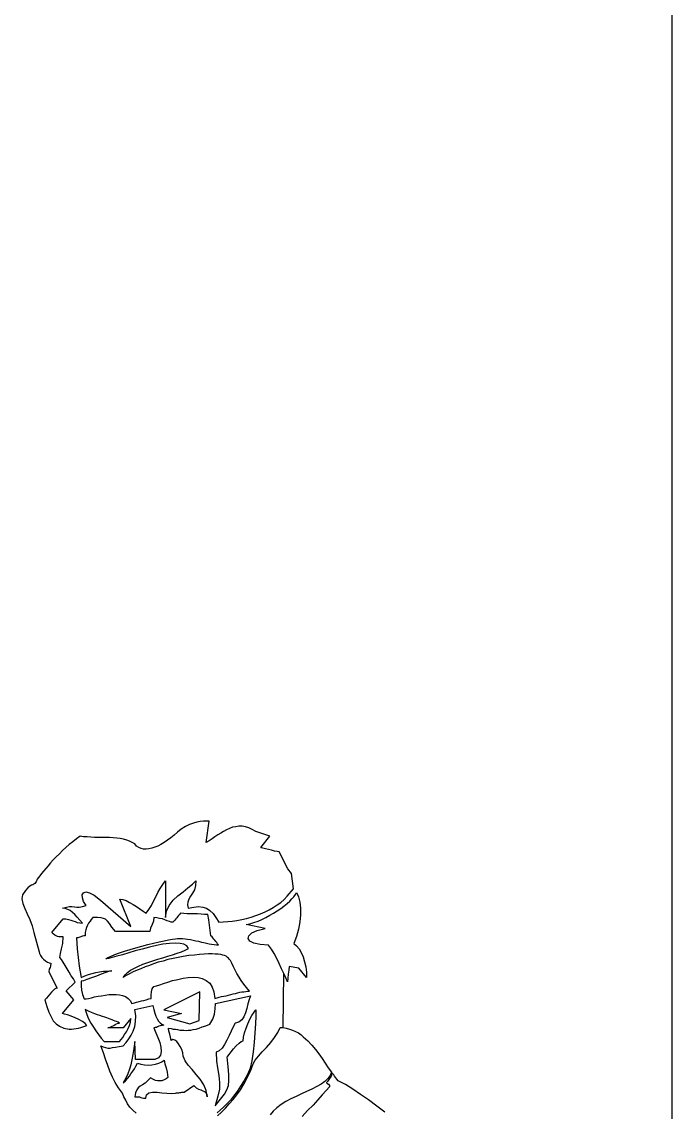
# Model space of a CAD drawing. Extents: x 500 to 638, y 181 to 267.
# Drawn here: x 622.966 to 623.58, y 204.556 to 205.585 of the extents above; entities that cross this region are included whole.
import ezdxf

# ---------------------------------------------------------------- set-up
doc = ezdxf.new("R2010")
doc.units = 0
doc.header["$LTSCALE"] = 7
doc.layers.add('ACESSÓRIO', color=2, linetype='CONTINUOUS')
doc.layers.add('ALVENARIA', color=7, linetype='CONTINUOUS')

msp = doc.modelspace()

# ---------------------------------------------------------------- linework, layer by layer
at = {"layer": 'ACESSÓRIO'}
for p, q in [((623.1163, 204.8228), (623.113, 204.8199)), ((623.1206, 204.8253), (623.1163, 204.8228)), ((623.1243, 204.8273), (623.1206, 204.8253)), ((623.128, 204.8284), (623.1243, 204.8273)), ((623.1313, 204.8294), (623.128, 204.8284)), ((623.1344, 204.83), (623.1313, 204.8294)), ((623.1373, 204.8302), (623.1344, 204.83)), ((623.14, 204.8304), (623.1373, 204.8302)), ((623.1428, 204.8304), (623.14, 204.8304)), ((623.14, 204.8103), (623.1428, 204.8304)), ((623.162, 204.8234), (623.1591, 204.8222)), ((623.1649, 204.8245), (623.162, 204.8234)), ((623.1679, 204.8251), (623.1649, 204.8245)), ((623.1708, 204.8255), (623.1679, 204.8251)), ((623.1739, 204.8255), (623.1708, 204.8255)), ((623.177, 204.8251), (623.1739, 204.8255)), ((623.1801, 204.8241), (623.177, 204.8251)), ((623.1834, 204.8226), (623.1801, 204.8241)), ((623.0175, 204.8136), (623.014, 204.8109)), ((623.021, 204.816), (623.0175, 204.8136)), ((623.0243, 204.8156), (623.021, 204.816)), ((623.0276, 204.8154), (623.0243, 204.8156)), ((623.0311, 204.8152), (623.0276, 204.8154)), ((623.0346, 204.815), (623.0311, 204.8152)), ((623.0383, 204.815), (623.0346, 204.815)), ((623.0418, 204.815), (623.0383, 204.815)), ((623.0453, 204.8148), (623.0418, 204.815)), ((623.0488, 204.8148), (623.0453, 204.8148)), ((623.0523, 204.8146), (623.0488, 204.8148)), ((623.0556, 204.8142), (623.0523, 204.8146)), ((623.0587, 204.8138), (623.0556, 204.8142)), ((623.0619, 204.8133), (623.0587, 204.8138)), ((623.065, 204.8125), (623.0619, 204.8133)), ((623.0677, 204.8115), (623.065, 204.8125)), ((623.1066, 204.8146), (623.1035, 204.8123)), ((623.1099, 204.8171), (623.1066, 204.8146)), ((623.113, 204.8199), (623.1099, 204.8171)), ((623.1455, 204.8136), (623.1428, 204.8119)), ((623.1482, 204.8156), (623.1455, 204.8136)), ((623.1509, 204.8173), (623.1482, 204.8156)), ((623.1537, 204.8191), (623.1509, 204.8173)), ((623.1564, 204.8206), (623.1537, 204.8191)), ((623.1591, 204.8222), (623.1564, 204.8206)), ((623.1867, 204.8205), (623.1834, 204.8226)), ((623.1999, 204.8162), (623.1867, 204.8205)), ((623.1914, 204.8055), (623.1999, 204.8162)), ((623.0043, 204.8026), (623.0014, 204.7996)), ((623.0076, 204.8055), (623.0043, 204.8026)), ((623.0107, 204.8084), (623.0076, 204.8055)), ((623.014, 204.8109), (623.0107, 204.8084)), ((623.0702, 204.8103), (623.0677, 204.8115)), ((623.0726, 204.8088), (623.0702, 204.8103)), ((623.0743, 204.8068), (623.0726, 204.8088)), ((623.0764, 204.8055), (623.0743, 204.8068)), ((623.0786, 204.8045), (623.0764, 204.8055)), ((623.0809, 204.8039), (623.0786, 204.8045)), ((623.0834, 204.8039), (623.0809, 204.8039)), ((623.086, 204.8041), (623.0834, 204.8039)), ((623.0887, 204.8047), (623.086, 204.8041)), ((623.0914, 204.8057), (623.0887, 204.8047)), ((623.0943, 204.8068), (623.0914, 204.8057)), ((623.0973, 204.8084), (623.0943, 204.8068)), ((623.1004, 204.8103), (623.0973, 204.8084)), ((623.1035, 204.8123), (623.1004, 204.8103)), ((623.1428, 204.8119), (623.14, 204.8103)), ((623.192, 204.8053), (623.1914, 204.8055)), ((623.1935, 204.8049), (623.192, 204.8053)), ((623.1959, 204.8041), (623.1935, 204.8049)), ((623.1988, 204.8035), (623.1959, 204.8041)), ((623.2017, 204.8028), (623.1988, 204.8035)), ((623.2046, 204.802), (623.2017, 204.8028)), ((622.9957, 204.7938), (622.9932, 204.7909)), ((622.9984, 204.7967), (622.9957, 204.7938)), ((623.0014, 204.7996), (622.9984, 204.7967)), ((623.2069, 204.8016), (623.2046, 204.802)), ((623.2087, 204.8014), (623.2069, 204.8016)), ((623.2169, 204.7852), (623.2087, 204.8014)), ((622.9866, 204.7831), (622.9846, 204.781)), ((622.9885, 204.7856), (622.9866, 204.7831)), ((622.9909, 204.7882), (622.9885, 204.7856)), ((622.9932, 204.7909), (622.9909, 204.7882)), ((623.2206, 204.7808), (623.2169, 204.7852)), ((622.9782, 204.7716), (622.9773, 204.7707)), ((622.9794, 204.7732), (622.9782, 204.7716)), ((622.9806, 204.7757), (622.9794, 204.7732)), ((622.9817, 204.7771), (622.9806, 204.7757)), ((622.9831, 204.7788), (622.9817, 204.7771)), ((622.9846, 204.781), (622.9831, 204.7788)), ((623.099, 204.7705), (623.1015, 204.774)), ((623.1015, 204.774), (623.1015, 204.7394)), ((623.127, 204.7707), (623.1303, 204.774)), ((623.1303, 204.774), (623.1299, 204.7695)), ((623.2225, 204.7664), (623.2206, 204.7808)), ((622.9693, 204.7648), (622.9666, 204.7609)), ((622.9716, 204.7674), (622.9693, 204.7648)), ((622.9736, 204.7689), (622.9716, 204.7674)), ((622.9751, 204.7699), (622.9736, 204.7689)), ((622.9763, 204.7703), (622.9751, 204.7699)), ((622.9773, 204.7707), (622.9763, 204.7703)), ((623.023, 204.7607), (623.0241, 204.7627)), ((623.0241, 204.7627), (623.0265, 204.7635)), ((623.0265, 204.7635), (623.0298, 204.7627)), ((623.0298, 204.7627), (623.0344, 204.7604)), ((623.0926, 204.7588), (623.0945, 204.7629)), ((623.0945, 204.7629), (623.0967, 204.7668)), ((623.0967, 204.7668), (623.099, 204.7705)), ((623.1132, 204.76), (623.1181, 204.7637)), ((623.1181, 204.7637), (623.1227, 204.7674)), ((623.1227, 204.7674), (623.127, 204.7707)), ((623.127, 204.7623), (623.1253, 204.7594)), ((623.1288, 204.7656), (623.127, 204.7623)), ((623.1299, 204.7695), (623.1288, 204.7656)), ((623.2163, 204.7594), (623.2225, 204.7664)), ((623.2227, 204.759), (623.2243, 204.7611)), ((623.2243, 204.7611), (623.2252, 204.7629)), ((623.2252, 204.7629), (623.2272, 204.759)), ((622.9666, 204.7609), (622.966, 204.7569)), ((622.966, 204.7569), (622.9668, 204.7526)), ((622.9668, 204.7526), (622.9687, 204.7479)), ((623.0232, 204.758), (623.023, 204.7607)), ((623.0243, 204.7545), (623.0232, 204.758)), ((623.0232, 204.7497), (623.0268, 204.7508)), ((623.0268, 204.7508), (623.0243, 204.7545)), ((623.0344, 204.7604), (623.0401, 204.7559)), ((623.0401, 204.7559), (623.069, 204.731)), ((623.0584, 204.7567), (623.0613, 204.7563)), ((623.069, 204.731), (623.0584, 204.7567)), ((623.0613, 204.7563), (623.0644, 204.7553)), ((623.0644, 204.7553), (623.0675, 204.7537)), ((623.0675, 204.7537), (623.071, 204.7518)), ((623.071, 204.7518), (623.0743, 204.7497)), ((623.086, 204.7471), (623.0883, 204.7508)), ((623.0883, 204.7508), (623.0904, 204.7547)), ((623.0904, 204.7547), (623.0926, 204.7588)), ((623.1025, 204.7454), (623.105, 204.7508)), ((623.105, 204.7508), (623.1087, 204.7557)), ((623.1087, 204.7557), (623.1132, 204.76)), ((623.1227, 204.7539), (623.1223, 204.7512)), ((623.1223, 204.7512), (623.1231, 204.7481)), ((623.1237, 204.7567), (623.1227, 204.7539)), ((623.1253, 204.7594), (623.1237, 204.7567)), ((623.2032, 204.7489), (623.2069, 204.7512)), ((623.2069, 204.7512), (623.2104, 204.7537)), ((623.2104, 204.7537), (623.2136, 204.7565)), ((623.2134, 204.7502), (623.2163, 204.7526)), ((623.2136, 204.7565), (623.2163, 204.7594)), ((623.2163, 204.7526), (623.2188, 204.7547)), ((623.2188, 204.7547), (623.2209, 204.7569)), ((623.2209, 204.7569), (623.2227, 204.759)), ((623.2272, 204.759), (623.2285, 204.7539)), ((623.2285, 204.7539), (623.2291, 204.7483)), ((622.9687, 204.7479), (622.971, 204.7429)), ((622.971, 204.7429), (622.9736, 204.7374)), ((623.0043, 204.7481), (623.008, 204.7493)), ((623.0068, 204.7479), (623.0043, 204.7481)), ((623.0093, 204.7471), (623.0068, 204.7479)), ((623.008, 204.7493), (623.0109, 204.7497)), ((623.0115, 204.746), (623.0093, 204.7471)), ((623.0109, 204.7497), (623.0132, 204.7497)), ((623.0138, 204.7442), (623.0115, 204.746)), ((623.0132, 204.7497), (623.0156, 204.7495)), ((623.016, 204.7423), (623.0138, 204.7442)), ((623.0156, 204.7495), (623.0179, 204.7491)), ((623.0181, 204.7397), (623.016, 204.7423)), ((623.0179, 204.7491), (623.0202, 204.7491)), ((623.0202, 204.7491), (623.0232, 204.7497)), ((623.0743, 204.7497), (623.0774, 204.7475)), ((623.0774, 204.7475), (623.0805, 204.7454)), ((623.0805, 204.7454), (623.0834, 204.7436)), ((623.0834, 204.7436), (623.086, 204.7471)), ((623.1015, 204.7394), (623.1025, 204.7454)), ((623.114, 204.7413), (623.113, 204.7401)), ((623.1148, 204.7423), (623.114, 204.7413)), ((623.1157, 204.7434), (623.1148, 204.7423)), ((623.119, 204.7432), (623.1157, 204.7434)), ((623.1221, 204.743), (623.119, 204.7432)), ((623.1255, 204.7429), (623.1221, 204.743)), ((623.1231, 204.7481), (623.1282, 204.7493)), ((623.1288, 204.7429), (623.1255, 204.7429)), ((623.1282, 204.7493), (623.1326, 204.7497)), ((623.1319, 204.7427), (623.1288, 204.7429)), ((623.1352, 204.7425), (623.1319, 204.7427)), ((623.1326, 204.7497), (623.1367, 204.7493)), ((623.1383, 204.7423), (623.1352, 204.7425)), ((623.1367, 204.7493), (623.1402, 204.7481)), ((623.1416, 204.7423), (623.1383, 204.7423)), ((623.1402, 204.7481), (623.1433, 204.746)), ((623.1424, 204.7372), (623.1416, 204.7423)), ((623.1433, 204.746), (623.1465, 204.7432)), ((623.1465, 204.7432), (623.1492, 204.7395)), ((623.1824, 204.7397), (623.1869, 204.7413)), ((623.1869, 204.7413), (623.1912, 204.7429)), ((623.1912, 204.7429), (623.1955, 204.7446)), ((623.1955, 204.7446), (623.1994, 204.7467)), ((623.1962, 204.7395), (623.1999, 204.7415)), ((623.1994, 204.7467), (623.2032, 204.7489)), ((623.1999, 204.7415), (623.2036, 204.7434)), ((623.2036, 204.7434), (623.2071, 204.7458)), ((623.2071, 204.7458), (623.2103, 204.7479)), ((623.2103, 204.7479), (623.2134, 204.7502)), ((623.2291, 204.7419), (623.2283, 204.7353)), ((623.2291, 204.7483), (623.2291, 204.7419)), ((622.9736, 204.7374), (622.9759, 204.7316)), ((622.9759, 204.7316), (622.9773, 204.7252)), ((622.9944, 204.7253), (623.0051, 204.7382)), ((623.0051, 204.7382), (623.0076, 204.738)), ((623.0076, 204.738), (623.0099, 204.7376)), ((623.0099, 204.7376), (623.0121, 204.7368)), ((623.0121, 204.7368), (623.0142, 204.7362)), ((623.0142, 204.7362), (623.0162, 204.7355)), ((623.0162, 204.7355), (623.0183, 204.7347)), ((623.0206, 204.737), (623.0181, 204.7397)), ((623.0183, 204.7347), (623.0206, 204.7343)), ((623.0232, 204.7341), (623.0206, 204.737)), ((623.0206, 204.7343), (623.0232, 204.7341)), ((623.028, 204.7322), (623.027, 204.73)), ((623.029, 204.7341), (623.028, 204.7322)), ((623.0304, 204.736), (623.029, 204.7341)), ((623.0315, 204.7376), (623.0304, 204.736)), ((623.0329, 204.7394), (623.0315, 204.7376)), ((623.0375, 204.7394), (623.0329, 204.7394)), ((623.0409, 204.7392), (623.0375, 204.7394)), ((623.0432, 204.7386), (623.0409, 204.7392)), ((623.0451, 204.7378), (623.0432, 204.7386)), ((623.0467, 204.736), (623.0451, 204.7378)), ((623.0486, 204.7337), (623.0467, 204.736)), ((623.051, 204.7304), (623.0486, 204.7337)), ((623.0545, 204.7261), (623.051, 204.7304)), ((623.0889, 204.7327), (623.0875, 204.7294)), ((623.0901, 204.736), (623.0889, 204.7327)), ((623.0906, 204.7394), (623.0901, 204.736)), ((623.0934, 204.7392), (623.0906, 204.7394)), ((623.0959, 204.7386), (623.0934, 204.7392)), ((623.0986, 204.738), (623.0959, 204.7386)), ((623.101, 204.7372), (623.0986, 204.738)), ((623.1033, 204.7362), (623.101, 204.7372)), ((623.1052, 204.7357), (623.1033, 204.7362)), ((623.107, 204.7351), (623.1052, 204.7357)), ((623.1085, 204.7349), (623.107, 204.7351)), ((623.1095, 204.736), (623.1085, 204.7349)), ((623.1105, 204.737), (623.1095, 204.736)), ((623.1113, 204.7382), (623.1105, 204.737)), ((623.1122, 204.7392), (623.1113, 204.7382)), ((623.113, 204.7401), (623.1122, 204.7392)), ((623.1431, 204.7322), (623.1424, 204.7372)), ((623.1437, 204.7271), (623.1431, 204.7322)), ((623.1492, 204.7395), (623.1519, 204.7351)), ((623.1519, 204.7351), (623.156, 204.7353)), ((623.156, 204.7353), (623.1603, 204.7355)), ((623.1603, 204.7355), (623.1645, 204.736)), ((623.1645, 204.736), (623.169, 204.7366)), ((623.169, 204.7366), (623.1735, 204.7374)), ((623.1735, 204.7374), (623.178, 204.7386)), ((623.1778, 204.7327), (623.1813, 204.7335)), ((623.1957, 204.729), (623.1778, 204.7327)), ((623.178, 204.7386), (623.1824, 204.7397)), ((623.1813, 204.7335), (623.185, 204.7347)), ((623.185, 204.7347), (623.1889, 204.736)), ((623.1889, 204.736), (623.1926, 204.7376)), ((623.1926, 204.7376), (623.1962, 204.7395)), ((623.2283, 204.7353), (623.227, 204.7285)), ((622.9773, 204.7252), (622.9823, 204.7071)), ((622.9957, 204.724), (622.9944, 204.7253)), ((622.9971, 204.7228), (622.9957, 204.724)), ((622.9984, 204.722), (622.9971, 204.7228)), ((622.9998, 204.7216), (622.9984, 204.722)), ((623.001, 204.7213), (622.9998, 204.7216)), ((623.0023, 204.7211), (623.001, 204.7213)), ((623.0037, 204.7211), (623.0023, 204.7211)), ((623.0051, 204.7211), (623.0037, 204.7211)), ((623.0047, 204.715), (623.0051, 204.7211)), ((623.0175, 204.7203), (623.0183, 204.7098)), ((623.0187, 204.7203), (623.0175, 204.7203)), ((623.0198, 204.7205), (623.0187, 204.7203)), ((623.0208, 204.7209), (623.0198, 204.7205)), ((623.0216, 204.7213), (623.0208, 204.7209)), ((623.0224, 204.7215), (623.0216, 204.7213)), ((623.0233, 204.7218), (623.0224, 204.7215)), ((623.0245, 204.722), (623.0233, 204.7218)), ((623.0257, 204.722), (623.0245, 204.722)), ((623.0259, 204.7252), (623.0257, 204.722)), ((623.0263, 204.7277), (623.0259, 204.7252)), ((623.027, 204.73), (623.0263, 204.7277)), ((623.0564, 204.7261), (623.0545, 204.7261)), ((623.0585, 204.7261), (623.0564, 204.7261)), ((623.0605, 204.7261), (623.0585, 204.7261)), ((623.0624, 204.7261), (623.0605, 204.7261)), ((623.0646, 204.7261), (623.0624, 204.7261)), ((623.0665, 204.7261), (623.0646, 204.7261)), ((623.0687, 204.7261), (623.0665, 204.7261)), ((623.0706, 204.7261), (623.0687, 204.7261)), ((623.0727, 204.7261), (623.0706, 204.7261)), ((623.0747, 204.7261), (623.0727, 204.7261)), ((623.0768, 204.7261), (623.0747, 204.7261)), ((623.0788, 204.7261), (623.0768, 204.7261)), ((623.0809, 204.7261), (623.0788, 204.7261)), ((623.0829, 204.7261), (623.0809, 204.7261)), ((623.085, 204.7261), (623.0829, 204.7261)), ((623.0869, 204.7261), (623.085, 204.7261)), ((623.0875, 204.7294), (623.0869, 204.7261)), ((623.1445, 204.7222), (623.1437, 204.7271)), ((623.1455, 204.7211), (623.1445, 204.7222)), ((623.1463, 204.7201), (623.1455, 204.7211)), ((623.1472, 204.7189), (623.1463, 204.7201)), ((623.1795, 204.7197), (623.1801, 204.7222)), ((623.1801, 204.7222), (623.183, 204.7248)), ((623.183, 204.7248), (623.1881, 204.7271)), ((623.1881, 204.7271), (623.1957, 204.729)), ((623.2252, 204.7215), (623.2227, 204.7148)), ((623.227, 204.7285), (623.2252, 204.7215)), ((623.0025, 204.7053), (623.0035, 204.7098)), ((623.0035, 204.7098), (623.0047, 204.715)), ((623.0183, 204.7098), (623.0191, 204.7016)), ((623.0683, 204.7092), (623.0737, 204.7108)), ((623.0797, 204.7096), (623.0731, 204.7078)), ((623.0737, 204.7108), (623.0794, 204.7123)), ((623.0794, 204.7123), (623.0848, 204.7139)), ((623.0864, 204.7113), (623.0797, 204.7096)), ((623.0848, 204.7139), (623.0903, 204.7152)), ((623.093, 204.7129), (623.0864, 204.7113)), ((623.0903, 204.7152), (623.0955, 204.7164)), ((623.0992, 204.7141), (623.093, 204.7129)), ((623.0955, 204.7164), (623.1004, 204.7174)), ((623.1052, 204.7148), (623.0992, 204.7141)), ((623.1004, 204.7174), (623.1044, 204.7183)), ((623.1044, 204.7183), (623.1081, 204.7189)), ((623.1107, 204.7152), (623.1052, 204.7148)), ((623.1081, 204.7189), (623.1109, 204.7193)), ((623.1153, 204.715), (623.1107, 204.7152)), ((623.1109, 204.7193), (623.1128, 204.7195)), ((623.1128, 204.7195), (623.1151, 204.7195)), ((623.1151, 204.7195), (623.1177, 204.7195)), ((623.119, 204.7141), (623.1153, 204.715)), ((623.1177, 204.7195), (623.12, 204.7193)), ((623.1218, 204.7125), (623.119, 204.7141)), ((623.12, 204.7193), (623.1225, 204.7189)), ((623.1202, 204.7086), (623.1233, 204.71)), ((623.1233, 204.71), (623.1218, 204.7125)), ((623.1225, 204.7189), (623.1251, 204.7185)), ((623.1251, 204.7185), (623.1278, 204.718)), ((623.1278, 204.718), (623.1303, 204.7174)), ((623.1303, 204.7174), (623.1328, 204.717)), ((623.1328, 204.717), (623.1354, 204.7162)), ((623.1354, 204.7162), (623.1379, 204.7158)), ((623.1379, 204.7158), (623.1404, 204.7152)), ((623.1404, 204.7152), (623.1428, 204.7147)), ((623.1428, 204.7147), (623.1451, 204.7143)), ((623.1451, 204.7143), (623.1474, 204.7139)), ((623.1482, 204.718), (623.1472, 204.7189)), ((623.1474, 204.7139), (623.1496, 204.7137)), ((623.149, 204.7168), (623.1482, 204.718)), ((623.15, 204.7158), (623.149, 204.7168)), ((623.1496, 204.7137), (623.1517, 204.7137)), ((623.1507, 204.7147), (623.15, 204.7158)), ((623.1517, 204.7137), (623.1507, 204.7147)), ((623.1811, 204.7172), (623.1795, 204.7197)), ((623.185, 204.7152), (623.1811, 204.7172)), ((623.1908, 204.7139), (623.185, 204.7152)), ((623.1988, 204.7133), (623.1908, 204.7139)), ((623.2015, 204.7096), (623.1988, 204.7133)), ((623.204, 204.7055), (623.2015, 204.7096)), ((623.2227, 204.7148), (623.2252, 204.7127)), ((623.2252, 204.7127), (623.2276, 204.7098)), ((623.2276, 204.7098), (623.2297, 204.7063)), ((622.9823, 204.7071), (622.9827, 204.7053)), ((622.9827, 204.7053), (622.9835, 204.7036)), ((622.9835, 204.7036), (622.9848, 204.7018)), ((622.9848, 204.7018), (622.9864, 204.7001)), ((622.9864, 204.7001), (622.9883, 204.6985)), ((623.002, 204.7018), (623.0025, 204.7053)), ((623.0033, 204.6999), (623.002, 204.7018)), ((623.0051, 204.6973), (623.0033, 204.6999)), ((623.0191, 204.7016), (623.02, 204.6935)), ((623.0453, 204.7003), (623.0473, 204.7016)), ((623.0479, 204.7006), (623.0453, 204.7003)), ((623.0473, 204.7016), (623.0502, 204.703)), ((623.0514, 204.7016), (623.0479, 204.7006)), ((623.0502, 204.703), (623.0539, 204.7045)), ((623.0558, 204.7028), (623.0514, 204.7016)), ((623.0539, 204.7045), (623.0582, 204.7061)), ((623.0611, 204.7043), (623.0558, 204.7028)), ((623.0582, 204.7061), (623.063, 204.7076)), ((623.0669, 204.7061), (623.0611, 204.7043)), ((623.063, 204.7076), (623.0683, 204.7092)), ((623.0731, 204.7078), (623.0669, 204.7061)), ((623.0897, 204.6985), (623.0943, 204.7001)), ((623.0943, 204.7001), (623.0992, 204.7014)), ((623.0992, 204.7014), (623.1039, 204.703)), ((623.1039, 204.6997), (623.0994, 204.6983)), ((623.1039, 204.703), (623.1083, 204.7043)), ((623.1087, 204.7006), (623.1039, 204.6997)), ((623.1083, 204.7043), (623.1126, 204.7057)), ((623.1136, 204.7016), (623.1087, 204.7006)), ((623.1126, 204.7057), (623.1167, 204.7071)), ((623.1184, 204.7026), (623.1136, 204.7016)), ((623.1167, 204.7071), (623.1202, 204.7086)), ((623.1235, 204.7034), (623.1184, 204.7026)), ((623.1288, 204.704), (623.1235, 204.7034)), ((623.1338, 204.7045), (623.1288, 204.704)), ((623.1381, 204.7047), (623.1338, 204.7045)), ((623.1422, 204.7051), (623.1381, 204.7047)), ((623.1457, 204.7051), (623.1422, 204.7051)), ((623.1486, 204.7049), (623.1457, 204.7051)), ((623.1513, 204.7047), (623.1486, 204.7049)), ((623.1537, 204.7045), (623.1513, 204.7047)), ((623.1556, 204.704), (623.1537, 204.7045)), ((623.1573, 204.7034), (623.1556, 204.704)), ((623.1587, 204.7028), (623.1573, 204.7034)), ((623.1601, 204.7018), (623.1587, 204.7028)), ((623.161, 204.701), (623.1601, 204.7018)), ((623.162, 204.6999), (623.161, 204.701)), ((623.1628, 204.6987), (623.162, 204.6999)), ((623.2066, 204.7008), (623.204, 204.7055)), ((623.2089, 204.696), (623.2066, 204.7008)), ((623.2297, 204.7063), (623.2315, 204.7022)), ((623.2315, 204.7022), (623.2328, 204.6975)), ((622.9883, 204.6985), (622.9901, 204.6973)), ((622.9901, 204.6973), (622.9918, 204.6966)), ((622.9918, 204.6905), (622.9916, 204.688)), ((622.9918, 204.6966), (622.9934, 204.6962)), ((622.9926, 204.6921), (622.9918, 204.6905)), ((622.9932, 204.6936), (622.9926, 204.6921)), ((622.9934, 204.6962), (622.9932, 204.6936)), ((623.0068, 204.6942), (623.0051, 204.6973)), ((623.0088, 204.6911), (623.0068, 204.6942)), ((623.0107, 204.6878), (623.0088, 204.6911)), ((623.02, 204.6935), (623.022, 204.6829)), ((623.0469, 204.6888), (623.0508, 204.689)), ((623.0508, 204.689), (623.0486, 204.6886)), ((623.0657, 204.6876), (623.0687, 204.6898)), ((623.0687, 204.6898), (623.0722, 204.6917)), ((623.0747, 204.6896), (623.0712, 204.688)), ((623.0722, 204.6917), (623.0761, 204.6935)), ((623.0784, 204.6911), (623.0747, 204.6896)), ((623.0761, 204.6935), (623.0803, 204.6952)), ((623.0823, 204.6927), (623.0784, 204.6911)), ((623.0803, 204.6952), (623.0848, 204.6969)), ((623.0864, 204.6942), (623.0823, 204.6927)), ((623.0848, 204.6969), (623.0897, 204.6985)), ((623.0904, 204.6958), (623.0864, 204.6942)), ((623.0947, 204.6971), (623.0904, 204.6958)), ((623.0994, 204.6983), (623.0947, 204.6971)), ((623.1636, 204.6975), (623.1628, 204.6987)), ((623.1642, 204.6962), (623.1636, 204.6975)), ((623.1657, 204.6929), (623.1642, 204.6962)), ((623.1673, 204.6898), (623.1657, 204.6929)), ((623.169, 204.6864), (623.1673, 204.6898)), ((623.2112, 204.6911), (623.2089, 204.696)), ((623.2134, 204.6864), (623.2112, 204.6911)), ((623.218, 204.6898), (623.2174, 204.6859)), ((623.2182, 204.6931), (623.218, 204.6898)), ((623.2274, 204.6917), (623.2182, 204.6931)), ((623.2348, 204.6829), (623.2274, 204.6917)), ((623.2328, 204.6975), (623.234, 204.6927)), ((623.234, 204.6927), (623.2346, 204.6878)), ((622.9916, 204.688), (622.9994, 204.6728)), ((623.0126, 204.6845), (623.0107, 204.6878)), ((623.0146, 204.6814), (623.0126, 204.6845)), ((623.0162, 204.6785), (623.0146, 204.6814)), ((623.022, 204.6829), (623.0255, 204.6843)), ((623.0241, 204.6796), (623.022, 204.6793)), ((623.022, 204.6793), (623.022, 204.675)), ((623.0274, 204.6808), (623.0241, 204.6796)), ((623.0255, 204.6843), (623.029, 204.6855)), ((623.0317, 204.6824), (623.0274, 204.6808)), ((623.029, 204.6855), (623.0323, 204.6864)), ((623.0364, 204.6841), (623.0317, 204.6824)), ((623.0323, 204.6864), (623.0358, 204.6874)), ((623.0358, 204.6874), (623.0393, 204.688)), ((623.041, 204.6859), (623.0364, 204.6841)), ((623.0393, 204.688), (623.043, 204.6886)), ((623.0453, 204.6874), (623.041, 204.6859)), ((623.043, 204.6886), (623.0469, 204.6888)), ((623.0486, 204.6886), (623.0453, 204.6874)), ((623.0617, 204.6829), (623.0634, 204.6853)), ((623.0646, 204.6847), (623.0617, 204.6829)), ((623.0634, 204.6853), (623.0657, 204.6876)), ((623.0677, 204.6863), (623.0646, 204.6847)), ((623.0712, 204.688), (623.0677, 204.6863)), ((623.1039, 204.6785), (623.1083, 204.6798)), ((623.1083, 204.6798), (623.1132, 204.681)), ((623.1132, 204.681), (623.1181, 204.6822)), ((623.1181, 204.6822), (623.1229, 204.6828)), ((623.1229, 204.6828), (623.1276, 204.6831)), ((623.1276, 204.6831), (623.1323, 204.6828)), ((623.1323, 204.6828), (623.1363, 204.6818)), ((623.1363, 204.6818), (623.14, 204.68)), ((623.14, 204.68), (623.1433, 204.6775)), ((623.171, 204.6831), (623.169, 204.6864)), ((623.1731, 204.6798), (623.171, 204.6831)), ((623.1754, 204.6765), (623.1731, 204.6798)), ((623.2126, 204.6355), (623.2134, 204.6864)), ((623.2151, 204.6824), (623.2134, 204.6864)), ((623.2167, 204.6787), (623.2151, 204.6824)), ((623.2169, 204.6822), (623.2167, 204.6787)), ((623.2174, 204.6859), (623.2169, 204.6822)), ((623.2346, 204.6878), (623.2348, 204.6829)), ((622.994, 204.6688), (622.9924, 204.667)), ((622.9953, 204.6703), (622.994, 204.6688)), ((622.9967, 204.6717), (622.9953, 204.6703)), ((622.9981, 204.6724), (622.9967, 204.6717)), ((622.9994, 204.6728), (622.9981, 204.6724)), ((623.0078, 204.6703), (623.0162, 204.6785)), ((623.015, 204.6616), (623.0078, 204.6703)), ((623.022, 204.675), (623.0224, 204.6709)), ((623.0224, 204.6709), (623.0232, 204.6668)), ((623.0881, 204.6662), (623.0885, 204.6691)), ((623.0885, 204.6691), (623.0891, 204.6721)), ((623.0891, 204.6721), (623.0906, 204.6744)), ((623.0906, 204.6744), (623.093, 204.675)), ((623.093, 204.675), (623.0961, 204.6759)), ((623.0961, 204.6759), (623.0998, 204.6771)), ((623.0998, 204.6771), (623.1039, 204.6785)), ((623.1339, 204.6694), (623.1, 204.6522)), ((623.1333, 204.6421), (623.1339, 204.6694)), ((623.1433, 204.6775), (623.1457, 204.6738)), ((623.1457, 204.6738), (623.1472, 204.6691)), ((623.1472, 204.6691), (623.148, 204.6631)), ((623.1675, 204.6678), (623.1696, 204.6684)), ((623.1696, 204.6684), (623.1717, 204.6688)), ((623.1717, 204.6688), (623.1737, 204.6691)), ((623.1737, 204.6691), (623.1756, 204.6693)), ((623.178, 204.6732), (623.1754, 204.6765)), ((623.1756, 204.6693), (623.1774, 204.6697)), ((623.1774, 204.6697), (623.1791, 204.6699)), ((623.1807, 204.6699), (623.178, 204.6732)), ((623.1791, 204.6699), (623.1807, 204.6699)), ((622.9893, 204.6633), (622.9876, 204.6616)), ((622.9876, 204.6616), (622.9897, 204.6553)), ((622.9909, 204.6651), (622.9893, 204.6633)), ((622.9924, 204.667), (622.9909, 204.6651)), ((623.0043, 204.6487), (623.015, 204.6616)), ((623.0232, 204.6668), (623.0247, 204.6625)), ((623.0247, 204.6625), (623.0267, 204.6627)), ((623.0267, 204.6627), (623.029, 204.6631)), ((623.029, 204.6631), (623.0317, 204.6637)), ((623.0317, 204.6637), (623.0346, 204.6645)), ((623.0346, 204.6645), (623.0379, 204.6651)), ((623.0379, 204.6651), (623.0412, 204.6656)), ((623.0412, 204.6656), (623.0447, 204.6662)), ((623.0447, 204.6662), (623.0482, 204.6666)), ((623.0482, 204.6666), (623.0515, 204.6668)), ((623.0515, 204.6668), (623.0549, 204.6668)), ((623.0549, 204.6668), (623.0582, 204.6664)), ((623.0582, 204.6664), (623.0611, 204.6658)), ((623.0611, 204.6658), (623.0638, 204.6647)), ((623.0638, 204.6647), (623.0663, 204.6631)), ((623.0663, 204.6631), (623.0683, 204.661)), ((623.0683, 204.661), (623.0698, 204.6583)), ((623.0698, 204.6583), (623.0722, 204.6588)), ((623.0722, 204.6588), (623.0743, 204.6594)), ((623.0743, 204.6594), (623.0766, 204.66)), ((623.0766, 204.66), (623.079, 204.6606)), ((623.079, 204.6606), (623.0811, 204.6612)), ((623.0811, 204.6612), (623.0834, 204.6617)), ((623.0834, 204.6617), (623.0858, 204.6625)), ((623.0858, 204.6625), (623.0881, 204.6631)), ((623.0881, 204.6631), (623.0881, 204.6662)), ((623.148, 204.6631), (623.1502, 204.6635)), ((623.1486, 204.6532), (623.1488, 204.6583)), ((623.1488, 204.6583), (623.1817, 204.6654)), ((623.1502, 204.6635), (623.1523, 204.6641)), ((623.1523, 204.6641), (623.1544, 204.6647)), ((623.1544, 204.6647), (623.1566, 204.6651)), ((623.1566, 204.6651), (623.1587, 204.6656)), ((623.1587, 204.6656), (623.161, 204.6662)), ((623.161, 204.6662), (623.1632, 204.6668)), ((623.1632, 204.6668), (623.1653, 204.6674)), ((623.1653, 204.6674), (623.1675, 204.6678)), ((623.1805, 204.6619), (623.1793, 204.6579)), ((623.1817, 204.6654), (623.1805, 204.6619)), ((622.9897, 204.6553), (622.9915, 204.6501)), ((622.9915, 204.6501), (622.9936, 204.6456)), ((623.0062, 204.6483), (623.0043, 204.6487)), ((623.009, 204.6475), (623.0062, 204.6483)), ((623.029, 204.6511), (623.0257, 204.6526)), ((623.0257, 204.6526), (623.0272, 204.6479)), ((623.0272, 204.6479), (623.029, 204.6437)), ((623.0319, 204.6497), (623.029, 204.6511)), ((623.0348, 204.6485), (623.0319, 204.6497)), ((623.0373, 204.6475), (623.0348, 204.6485)), ((623.0726, 204.6526), (623.0897, 204.6565)), ((623.0735, 204.6466), (623.0726, 204.6526)), ((623.0897, 204.6565), (623.0906, 204.6526)), ((623.0906, 204.6526), (623.0916, 204.6491)), ((623.0916, 204.6491), (623.0926, 204.6462)), ((623.1, 204.6522), (623.1167, 204.6487)), ((623.1167, 204.6487), (623.103, 204.6451)), ((623.1461, 204.6433), (623.1478, 204.6481)), ((623.1478, 204.6481), (623.1486, 204.6532)), ((623.1772, 204.6495), (623.1756, 204.6456)), ((623.1784, 204.6536), (623.1772, 204.6495)), ((623.1793, 204.6579), (623.1784, 204.6536)), ((623.1832, 204.647), (623.1852, 204.6501)), ((623.1852, 204.6501), (623.1867, 204.6522)), ((623.1867, 204.6522), (623.1867, 204.6464)), ((622.9936, 204.6456), (622.9957, 204.6419)), ((622.9957, 204.6419), (622.9983, 204.639)), ((622.9983, 204.639), (623.0016, 204.6367)), ((623.0125, 204.6464), (623.009, 204.6475)), ((623.0162, 204.6448), (623.0125, 204.6464)), ((623.0198, 204.6431), (623.0162, 204.6448)), ((623.0232, 204.6413), (623.0198, 204.6431)), ((623.0257, 204.6394), (623.0232, 204.6413)), ((623.0255, 204.6369), (623.0272, 204.6376)), ((623.0272, 204.6376), (623.0257, 204.6394)), ((623.029, 204.6437), (623.0311, 204.6398)), ((623.0311, 204.6398), (623.0335, 204.6359)), ((623.0397, 204.6468), (623.0373, 204.6475)), ((623.042, 204.646), (623.0397, 204.6468)), ((623.0442, 204.6452), (623.042, 204.646)), ((623.0461, 204.6446), (623.0442, 204.6452)), ((623.0479, 204.6441), (623.0461, 204.6446)), ((623.0494, 204.6435), (623.0479, 204.6441)), ((623.0512, 204.6429), (623.0494, 204.6435)), ((623.0525, 204.6423), (623.0512, 204.6429)), ((623.0514, 204.6367), (623.0527, 204.6376)), ((623.0541, 204.6417), (623.0525, 204.6423)), ((623.0527, 204.6376), (623.0541, 204.6384)), ((623.0554, 204.6411), (623.0541, 204.6417)), ((623.0541, 204.6384), (623.0554, 204.639)), ((623.0568, 204.6405), (623.0554, 204.6411)), ((623.0554, 204.639), (623.0568, 204.6396)), ((623.0582, 204.6398), (623.0568, 204.6405)), ((623.0568, 204.6396), (623.0582, 204.6398)), ((623.0689, 204.6441), (623.0617, 204.6353)), ((623.0663, 204.6345), (623.0677, 204.6376)), ((623.0677, 204.6376), (623.0685, 204.6407)), ((623.0685, 204.6407), (623.0689, 204.6441)), ((623.0726, 204.6365), (623.0733, 204.6411)), ((623.0733, 204.6411), (623.0735, 204.6466)), ((623.0926, 204.6462), (623.0937, 204.6437)), ((623.0937, 204.6437), (623.0951, 204.6415)), ((623.0951, 204.6415), (623.0965, 204.64)), ((623.0965, 204.64), (623.0982, 204.6388)), ((623.0988, 204.6376), (623.0974, 204.6374)), ((623.0982, 204.6388), (623.1, 204.6378)), ((623.1, 204.6378), (623.0988, 204.6376)), ((623.103, 204.6451), (623.1244, 204.6392)), ((623.1244, 204.6392), (623.1333, 204.6421)), ((623.1396, 204.6372), (623.1433, 204.6388)), ((623.1433, 204.6388), (623.1461, 204.6433)), ((623.1673, 204.6398), (623.1653, 204.6363)), ((623.1708, 204.6405), (623.1673, 204.6398)), ((623.1735, 204.6427), (623.1708, 204.6405)), ((623.1756, 204.6456), (623.1735, 204.6427)), ((623.1776, 204.6349), (623.1793, 204.6392)), ((623.1793, 204.6392), (623.1813, 204.6433)), ((623.1813, 204.6433), (623.1832, 204.647)), ((623.1865, 204.639), (623.1859, 204.6304)), ((623.1867, 204.6464), (623.1865, 204.639)), ((623.0016, 204.6367), (623.0057, 204.6351)), ((623.0057, 204.6351), (623.0107, 204.6341)), ((623.0107, 204.6341), (623.013, 204.6341)), ((623.013, 204.6341), (623.0152, 204.6343)), ((623.0152, 204.6343), (623.0173, 204.6347)), ((623.0173, 204.6347), (623.0195, 204.6351)), ((623.0195, 204.6351), (623.0216, 204.6355)), ((623.0216, 204.6355), (623.0235, 204.6363)), ((623.0235, 204.6363), (623.0255, 204.6369)), ((623.0335, 204.6359), (623.0358, 204.6324)), ((623.0358, 204.6324), (623.0385, 204.6289)), ((623.0385, 204.6289), (623.041, 204.6256)), ((623.0473, 204.6353), (623.0486, 204.6355)), ((623.0617, 204.6353), (623.0473, 204.6353)), ((623.0486, 204.6355), (623.05, 204.6361)), ((623.05, 204.6361), (623.0514, 204.6367)), ((623.0613, 204.6263), (623.063, 204.6289)), ((623.063, 204.6289), (623.0648, 204.6316)), ((623.0648, 204.6316), (623.0663, 204.6345)), ((623.0669, 204.6248), (623.0692, 204.6283)), ((623.0692, 204.6283), (623.0712, 204.6322)), ((623.0712, 204.6322), (623.0726, 204.6365)), ((623.0918, 204.6355), (623.0906, 204.6353)), ((623.0906, 204.6353), (623.0926, 204.6306)), ((623.0932, 204.6357), (623.0918, 204.6355)), ((623.0926, 204.6306), (623.0945, 204.626)), ((623.0941, 204.6361), (623.0932, 204.6357)), ((623.0953, 204.6367), (623.0941, 204.6361)), ((623.0965, 204.637), (623.0953, 204.6367)), ((623.0974, 204.6374), (623.0965, 204.637)), ((623.1044, 204.6349), (623.1068, 204.6345)), ((623.1048, 204.632), (623.1044, 204.6349)), ((623.1056, 204.6293), (623.1048, 204.632)), ((623.1064, 204.6265), (623.1056, 204.6293)), ((623.1068, 204.6345), (623.1089, 204.6341)), ((623.1089, 204.6341), (623.1111, 204.6339)), ((623.1111, 204.6339), (623.113, 204.6336)), ((623.113, 204.6336), (623.115, 204.6332)), ((623.115, 204.6332), (623.1169, 204.633)), ((623.1169, 204.633), (623.1188, 204.633)), ((623.1188, 204.633), (623.121, 204.6328)), ((623.121, 204.6328), (623.1231, 204.633)), ((623.1231, 204.633), (623.1255, 204.6332)), ((623.1255, 204.6332), (623.1278, 204.6336)), ((623.1278, 204.6336), (623.1305, 204.6341)), ((623.1305, 204.6341), (623.1332, 204.6349)), ((623.1332, 204.6349), (623.1363, 204.6361)), ((623.1363, 204.6361), (623.1396, 204.6372)), ((623.1616, 204.6279), (623.1595, 204.6236)), ((623.1636, 204.6322), (623.1616, 204.6279)), ((623.1653, 204.6363), (623.1636, 204.6322)), ((623.1752, 204.6265), (623.1762, 204.6306)), ((623.1762, 204.6306), (623.1776, 204.6349)), ((623.1859, 204.6304), (623.1854, 204.6215)), ((623.2046, 204.6262), (623.2077, 204.6308)), ((623.2077, 204.6308), (623.2097, 204.6357)), ((623.2097, 204.6357), (623.2126, 204.6355)), ((623.2126, 204.6355), (623.2155, 204.6349)), ((623.2155, 204.6349), (623.2186, 204.6341)), ((623.2186, 204.6341), (623.2215, 204.6332)), ((623.2215, 204.6332), (623.2244, 204.6318)), ((623.2244, 204.6318), (623.227, 204.6304)), ((623.227, 204.6304), (623.2295, 204.6287)), ((623.2295, 204.6287), (623.2316, 204.6269)), ((623.0405, 204.6182), (623.0428, 204.6172)), ((623.043, 204.6118), (623.0405, 204.6182)), ((623.041, 204.6256), (623.0438, 204.6223)), ((623.0428, 204.6172), (623.0451, 204.6166)), ((623.0438, 204.6223), (623.0582, 204.6223)), ((623.0517, 204.6166), (623.0545, 204.617)), ((623.0545, 204.617), (623.0578, 204.6176)), ((623.0578, 204.6176), (623.0617, 204.6182)), ((623.0582, 204.6223), (623.0597, 204.6242)), ((623.0597, 204.6242), (623.0613, 204.6263)), ((623.0617, 204.6182), (623.0644, 204.6215)), ((623.0644, 204.6215), (623.0669, 204.6248)), ((623.0726, 204.6223), (623.0718, 204.6158)), ((623.0733, 204.6055), (623.0726, 204.6223)), ((623.0945, 204.626), (623.0961, 204.6213)), ((623.0961, 204.6213), (623.0973, 204.617)), ((623.0973, 204.617), (623.0974, 204.6129)), ((623.1068, 204.6234), (623.1064, 204.6265)), ((623.1085, 204.6242), (623.1068, 204.6234)), ((623.1103, 204.6236), (623.1085, 204.6242)), ((623.1122, 204.6223), (623.1103, 204.6236)), ((623.114, 204.6203), (623.1122, 204.6223)), ((623.1155, 204.6176), (623.114, 204.6203)), ((623.1169, 204.6147), (623.1155, 204.6176)), ((623.1573, 204.6195), (623.155, 204.616)), ((623.1595, 204.6236), (623.1573, 204.6195)), ((623.1659, 204.6155), (623.1684, 204.6182)), ((623.1684, 204.6182), (623.171, 204.6207)), ((623.171, 204.6207), (623.1731, 204.6225)), ((623.1731, 204.6225), (623.1749, 204.623)), ((623.1749, 204.623), (623.1752, 204.6265)), ((623.1854, 204.6215), (623.1844, 204.6125)), ((623.197, 204.6168), (623.2009, 204.6215)), ((623.2009, 204.6215), (623.2046, 204.6262)), ((623.2316, 204.6269), (623.2359, 204.623)), ((623.2359, 204.623), (623.2396, 204.619)), ((623.2396, 204.619), (623.2431, 204.6149)), ((623.0451, 204.6057), (623.043, 204.6118)), ((623.0451, 204.6166), (623.0473, 204.6162)), ((623.0473, 204.6162), (623.0494, 204.6162)), ((623.0494, 204.6162), (623.0517, 204.6166)), ((623.0708, 204.6102), (623.0698, 204.6052)), ((623.0718, 204.6158), (623.0708, 204.6102)), ((623.0949, 204.6071), (623.0914, 204.6055)), ((623.0969, 204.6096), (623.0949, 204.6071)), ((623.0974, 204.6129), (623.0969, 204.6096)), ((623.1179, 204.6116), (623.1169, 204.6147)), ((623.1183, 204.6085), (623.1179, 204.6116)), ((623.12, 204.6042), (623.1183, 204.6085)), ((623.1523, 204.6135), (623.1494, 204.6122)), ((623.1494, 204.6122), (623.1498, 204.6038)), ((623.155, 204.616), (623.1523, 204.6135)), ((623.1597, 204.6079), (623.1603, 204.6085)), ((623.1607, 204.5985), (623.1597, 204.6079)), ((623.1603, 204.6085), (623.1616, 204.6102)), ((623.1616, 204.6102), (623.1636, 204.6127)), ((623.1636, 204.6127), (623.1659, 204.6155)), ((623.1844, 204.6125), (623.183, 204.6042)), ((623.1863, 204.6048), (623.1892, 204.6085)), ((623.1892, 204.6085), (623.1929, 204.6125)), ((623.1929, 204.6125), (623.197, 204.6168)), ((623.2431, 204.6149), (623.2462, 204.6106)), ((623.2462, 204.6106), (623.2493, 204.6063)), ((623.0473, 204.5997), (623.0451, 204.6057)), ((623.0492, 204.5943), (623.0473, 204.5997)), ((623.0689, 204.6005), (623.0675, 204.5962)), ((623.0698, 204.6052), (623.0689, 204.6005)), ((623.0706, 204.5943), (623.0722, 204.5966)), ((623.0722, 204.5966), (623.0737, 204.5991)), ((623.0914, 204.6055), (623.0733, 204.6055)), ((623.0737, 204.5991), (623.0753, 204.6018)), ((623.0753, 204.6018), (623.0784, 204.6009)), ((623.0784, 204.6009), (623.0819, 204.6003)), ((623.0819, 204.6003), (623.0854, 204.6001)), ((623.0854, 204.6001), (623.0887, 204.6003)), ((623.0887, 204.6003), (623.0922, 204.6009)), ((623.0922, 204.6009), (623.0953, 204.6018)), ((623.0953, 204.6018), (623.098, 204.6032)), ((623.098, 204.6032), (623.1004, 204.6048)), ((623.1004, 204.6048), (623.101, 204.6013)), ((623.101, 204.6013), (623.1021, 204.5976)), ((623.1021, 204.5976), (623.1033, 204.5935)), ((623.1229, 204.6001), (623.12, 204.6042)), ((623.1266, 204.5958), (623.1229, 204.6001)), ((623.1498, 204.6038), (623.1505, 204.5974)), ((623.1505, 204.5974), (623.1515, 204.5921)), ((623.1614, 204.5913), (623.1607, 204.5985)), ((623.1815, 204.5972), (623.1793, 204.5917)), ((623.183, 204.6042), (623.1815, 204.5972)), ((623.1817, 204.5943), (623.1844, 204.6013)), ((623.1844, 204.6013), (623.1863, 204.6048)), ((623.2493, 204.6063), (623.2523, 204.6018)), ((623.2523, 204.6018), (623.2552, 204.5976)), ((623.2552, 204.5976), (623.2581, 204.5933)), ((623.0515, 204.5888), (623.0492, 204.5943)), ((623.0541, 204.5836), (623.0515, 204.5888)), ((623.064, 204.5878), (623.0617, 204.5834)), ((623.0638, 204.5853), (623.0657, 204.5875)), ((623.0659, 204.5919), (623.064, 204.5878)), ((623.0657, 204.5875), (623.0675, 204.5896)), ((623.0675, 204.5962), (623.0659, 204.5919)), ((623.0675, 204.5896), (623.069, 204.5917)), ((623.069, 204.5917), (623.0706, 204.5943)), ((623.0873, 204.588), (623.0846, 204.5853)), ((623.0897, 204.5867), (623.0873, 204.588)), ((623.092, 204.5857), (623.0897, 204.5867)), ((623.1002, 204.5861), (623.0982, 204.5853)), ((623.1021, 204.5871), (623.1002, 204.5861)), ((623.1039, 204.5884), (623.1021, 204.5871)), ((623.1033, 204.5935), (623.1039, 204.5884)), ((623.1305, 204.5913), (623.1266, 204.5958)), ((623.1344, 204.5867), (623.1305, 204.5913)), ((623.1377, 204.5816), (623.1344, 204.5867)), ((623.1515, 204.5921), (623.1523, 204.5876)), ((623.1523, 204.5876), (623.1527, 204.583)), ((623.1614, 204.5857), (623.1614, 204.5913)), ((623.1756, 204.5822), (623.1787, 204.588)), ((623.1793, 204.5917), (623.1758, 204.5855)), ((623.1787, 204.588), (623.1817, 204.5943)), ((623.2548, 204.5873), (623.2519, 204.5847)), ((623.2563, 204.5873), (623.2546, 204.5847)), ((623.2569, 204.5902), (623.2548, 204.5873)), ((623.2579, 204.5898), (623.2563, 204.5873)), ((623.2581, 204.5933), (623.2569, 204.5902)), ((623.2587, 204.5919), (623.2579, 204.5898)), ((623.2589, 204.5923), (623.2587, 204.5919)), ((623.2593, 204.5923), (623.2589, 204.5923)), ((623.2596, 204.5917), (623.2593, 204.5923)), ((623.2604, 204.5908), (623.2596, 204.5917)), ((623.2612, 204.5896), (623.2604, 204.5908)), ((623.2622, 204.5882), (623.2612, 204.5896)), ((623.2633, 204.5867), (623.2622, 204.5882)), ((623.2645, 204.5853), (623.2633, 204.5867)), ((623.0572, 204.5785), (623.0541, 204.5836)), ((623.0609, 204.5736), (623.0572, 204.5785)), ((623.0617, 204.5834), (623.0638, 204.5853)), ((623.0745, 204.5768), (623.0733, 204.574)), ((623.0759, 204.5787), (623.0745, 204.5768)), ((623.0778, 204.5803), (623.0759, 204.5787)), ((623.0799, 204.5816), (623.0778, 204.5803)), ((623.0823, 204.5832), (623.0799, 204.5816)), ((623.0846, 204.5853), (623.0823, 204.5832)), ((623.0941, 204.5851), (623.092, 204.5857)), ((623.0963, 204.5851), (623.0941, 204.5851)), ((623.0982, 204.5853), (623.0963, 204.5851)), ((623.1192, 204.5746), (623.1284, 204.5808)), ((623.1284, 204.5808), (623.1305, 204.5787)), ((623.1305, 204.5787), (623.1328, 204.5773)), ((623.1328, 204.5773), (623.135, 204.5766)), ((623.135, 204.5766), (623.1369, 204.5758)), ((623.1369, 204.5758), (623.1385, 204.5752)), ((623.14, 204.5762), (623.1377, 204.5816)), ((623.1408, 204.57), (623.14, 204.5762)), ((623.1525, 204.5775), (623.1511, 204.5707)), ((623.1527, 204.583), (623.1525, 204.5775)), ((623.1572, 204.5727), (623.1595, 204.5769)), ((623.1595, 204.5769), (623.1609, 204.581)), ((623.1609, 204.581), (623.1614, 204.5857)), ((623.169, 204.5721), (623.1723, 204.5769)), ((623.1725, 204.5801), (623.1692, 204.5752)), ((623.1723, 204.5769), (623.1756, 204.5822)), ((623.1758, 204.5855), (623.1725, 204.5801)), ((623.2396, 204.5775), (623.2348, 204.5752)), ((623.2443, 204.5799), (623.2396, 204.5775)), ((623.2484, 204.5822), (623.2443, 204.5799)), ((623.2519, 204.5847), (623.2484, 204.5822)), ((623.2532, 204.5762), (623.2495, 204.5719)), ((623.2563, 204.5797), (623.2532, 204.5762)), ((623.2546, 204.5847), (623.2536, 204.5836)), ((623.2536, 204.5836), (623.2538, 204.583)), ((623.2538, 204.583), (623.2554, 204.5822)), ((623.2554, 204.5822), (623.2565, 204.581)), ((623.2565, 204.581), (623.2563, 204.5797)), ((623.2713, 204.5818), (623.2645, 204.5853)), ((623.2785, 204.5773), (623.2713, 204.5818)), ((623.2857, 204.5725), (623.2785, 204.5773)), ((623.0622, 204.5703), (623.0609, 204.5736)), ((623.064, 204.567), (623.0622, 204.5703)), ((623.0657, 204.5637), (623.064, 204.567)), ((623.0733, 204.574), (623.0726, 204.5703)), ((623.0726, 204.5703), (623.0747, 204.5703)), ((623.0747, 204.5703), (623.0762, 204.5701)), ((623.0762, 204.5701), (623.077, 204.57)), ((623.077, 204.57), (623.0778, 204.5698)), ((623.0778, 204.5698), (623.0784, 204.5694)), ((623.0784, 204.5694), (623.0792, 204.5692)), ((623.0792, 204.5692), (623.0807, 204.569)), ((623.0807, 204.569), (623.0829, 204.569)), ((623.0829, 204.569), (623.0836, 204.5721)), ((623.0836, 204.5721), (623.0858, 204.5738)), ((623.0858, 204.5738), (623.0893, 204.5744)), ((623.0893, 204.5744), (623.0936, 204.5744)), ((623.0936, 204.5744), (623.0982, 204.574)), ((623.0982, 204.574), (623.1029, 204.5735)), ((623.1029, 204.5735), (623.1072, 204.5733)), ((623.1072, 204.5733), (623.1109, 204.5736)), ((623.1109, 204.5736), (623.112, 204.5738)), ((623.112, 204.5738), (623.113, 204.574)), ((623.113, 204.574), (623.1142, 204.574)), ((623.1142, 204.574), (623.1151, 204.5742)), ((623.1151, 204.5742), (623.1161, 204.5742)), ((623.1161, 204.5742), (623.1171, 204.5744)), ((623.1171, 204.5744), (623.1183, 204.5744)), ((623.1183, 204.5744), (623.1192, 204.5746)), ((623.1385, 204.5752), (623.1398, 204.574)), ((623.1398, 204.574), (623.1406, 204.5725)), ((623.1406, 204.5725), (623.1408, 204.57)), ((623.1511, 204.5707), (623.1486, 204.5616)), ((623.1486, 204.5616), (623.1535, 204.5678)), ((623.1535, 204.5678), (623.1572, 204.5727)), ((623.1628, 204.567), (623.1595, 204.5635)), ((623.1618, 204.5635), (623.1655, 204.5676)), ((623.1659, 204.5709), (623.1628, 204.567)), ((623.1655, 204.5676), (623.169, 204.5721)), ((623.1692, 204.5752), (623.1659, 204.5709)), ((623.2151, 204.5657), (623.2106, 204.5629)), ((623.2198, 204.5682), (623.2151, 204.5657)), ((623.2248, 204.5705), (623.2198, 204.5682)), ((623.2299, 204.5729), (623.2248, 204.5705)), ((623.2348, 204.5752), (623.2299, 204.5729)), ((623.2453, 204.5674), (623.2408, 204.5624)), ((623.2495, 204.5719), (623.2453, 204.5674)), ((623.2933, 204.5672), (623.2857, 204.5725)), ((623.3009, 204.5614), (623.2933, 204.5672)), ((623.0679, 204.5604), (623.0657, 204.5637)), ((623.0706, 204.5575), (623.0679, 204.5604)), ((623.0739, 204.5546), (623.0706, 204.5575)), ((623.1533, 204.5577), (623.1502, 204.555)), ((623.1505, 204.5521), (623.1544, 204.5558)), ((623.1564, 204.5604), (623.1533, 204.5577)), ((623.1544, 204.5558), (623.1581, 204.5596)), ((623.1595, 204.5635), (623.1564, 204.5604)), ((623.1581, 204.5596), (623.1618, 204.5635)), ((623.2032, 204.5567), (623.2005, 204.5532)), ((623.2066, 204.5598), (623.2032, 204.5567)), ((623.2106, 204.5629), (623.2066, 204.5598)), ((623.2357, 204.5571), (623.2307, 204.5515)), ((623.2408, 204.5624), (623.2357, 204.5571)), ((623.3085, 204.5556), (623.3009, 204.5614))]:
    msp.add_line(p, q, dxfattribs=at)
at = {"layer": 'ALVENARIA'}
msp.add_line((623.5798, 203.1756, -1.4713), (623.5798, 206.5587, -1.4713), dxfattribs=at)

doc.saveas('drawing.dxf')
